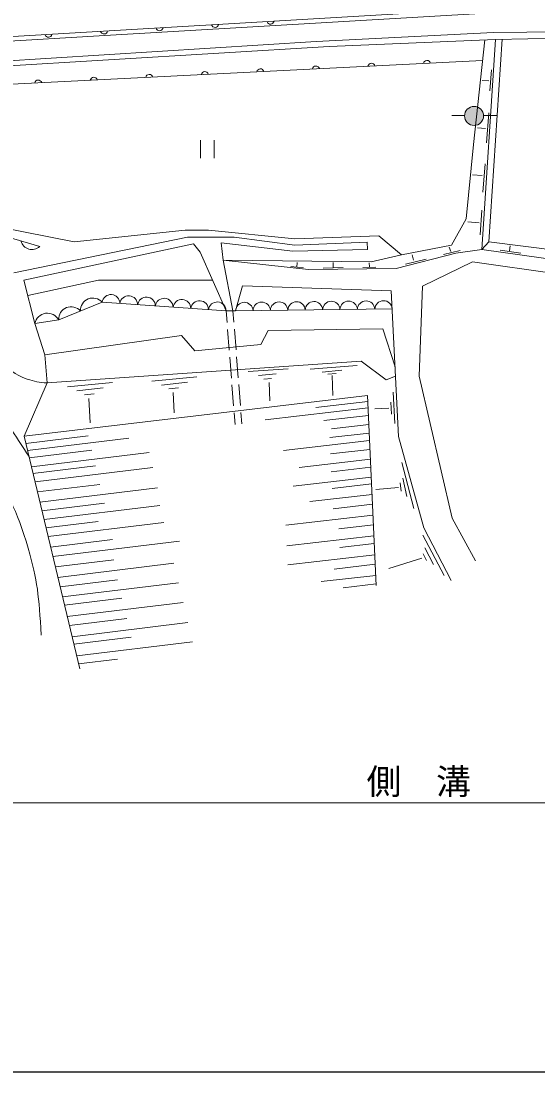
# Model space of a CAD drawing. Units: millimetres, scale not verified. Extents: x 40000 to 680000, y 20000 to 380000.
# Drawn here: x 314507 to 351624, y 205000 to 280499 of the extents above; entities that cross this region are included whole.
import ezdxf
from ezdxf.enums import TextEntityAlignment as Align

# ---------------------------------------------------------------- set-up
doc = ezdxf.new("R2010")
doc.units = ezdxf.units.MM
doc.header["$LTSCALE"] = 1000
for name, color, linetype, lineweight in [('M-BGD', 7, 'Continuous', 13), ('M-STR-HTXT', 7, 'Continuous', 13), ('M-TTL-BAND', 7, 'Continuous', 25)]:
    doc.layers.add(name, color=color, linetype=linetype, lineweight=lineweight)
doc.styles.add('ＭＳ ゴシック', font='')
doc.styles.get('ＭＳ ゴシック').set_extended_font_data('MS Gothic')

msp = doc.modelspace()

# ---------------------------------------------------------------- hatches: boundary and pattern name
at = {"layer": 'M-BGD'}
msp.add_hatch(color=256, dxfattribs=at).paths.add_polyline_path([(347778, 273680, 0.97359), (346413, 273717, 0.01338), (346412, 273680, 1)])

# ---------------------------------------------------------------- linework, layer by layer
for p, q in [((348376, 281083), (320120, 279444)), ((320120, 279444), (296173, 277967)), ((335738, 279029), (348496, 279672)), ((374211, 279984), (348496, 279672)), ((369324, 279585), (348647, 279180)), ((304581, 277077), (335738, 279029)), ((336675, 278671), (304860, 276738)), ((348647, 279180), (336675, 278671)), ((347864, 279146), (347054, 271640)), ((348647, 279180), (347658, 264097)), ((348163, 264638), (349120, 279189)), ((347704, 277668), (307872, 275664)), ((348358, 276983), (348234, 275495)), ((348158, 276204), (347691, 276233)), ((345499, 273716), (346413, 273717)), ((347792, 273716), (348706, 273717)), ((348164, 273911), (347992, 271755)), ((347909, 272783), (347342, 272824)), ((327417, 271940), (327417, 270640)), ((328392, 270640), (328392, 271940)), ((347054, 271640), (346535, 266283)), ((347893, 270230), (347733, 268201)), ((347671, 269406), (346989, 269450)), ((347653, 266907), (347526, 265146)), ((318337, 264642), (311160, 266057)), ((346535, 266283), (345463, 264402)), ((347467, 266009), (346658, 266062)), ((326326, 265466), (318337, 264642)), ((328001, 265466), (326326, 265466)), ((334195, 264854), (328001, 265466)), ((340235, 265067), (334195, 264854)), ((341883, 263693), (340235, 265067)), ((326483, 264980), (313998, 262420)), ((326922, 264492), (314706, 261881)), ((329851, 264973), (326483, 264980)), ((327401, 263894), (326922, 264492)), ((334058, 263969), (328894, 264561)), ((328894, 264561), (329040, 263325)), ((334197, 264402), (329851, 264973)), ((339401, 264621), (334197, 264402)), ((339401, 264621), (339428, 264076)), ((345463, 264402), (341883, 263693)), ((345425, 263945), (345307, 264258)), ((347658, 264097), (348163, 264638)), ((353534, 263963), (348163, 264638)), ((349641, 263991), (349696, 264357)), ((329260, 259672), (327401, 263894)), ((339428, 264076), (334058, 263969)), ((341883, 263693), (339684, 263199)), ((345785, 263817), (341491, 262727)), ((342749, 263313), (342636, 263703)), ((344893, 263721), (346104, 264016)), ((347658, 264097), (345785, 263817)), ((347658, 264097), (353521, 263272)), ((348979, 264027), (350472, 263818)), ((329040, 263325), (329749, 259681)), ((339684, 263199), (329040, 263325)), ((329040, 263325), (335187, 262645)), ((334825, 262777), (333927, 262869)), ((334343, 262826), (334368, 263150)), ((337679, 262787), (336245, 262755)), ((336970, 262771), (336962, 263145)), ((340038, 262810), (339089, 262791)), ((339565, 262842), (339554, 263129)), ((342164, 263041), (343641, 263402)), ((343376, 261451), (346980, 263206)), ((346980, 263206), (353061, 262329)), ((335187, 262645), (341491, 262727)), ((314706, 261881), (315504, 258777)), ((314989, 260779), (320090, 261881)), ((320090, 261881), (328283, 261891)), ((330435, 261465), (329946, 259684)), ((341142, 261107), (330435, 261465)), ((343152, 254991), (343376, 261451)), ((341670, 250649), (341142, 261107)), ((341207, 259815), (329946, 259684)), ((329260, 259672), (329946, 259684)), ((329260, 259672), (329326, 258838)), ((329749, 259681), (329814, 258861)), ((315504, 258777), (316222, 256507)), ((329366, 258339), (329485, 256844)), ((329854, 258363), (329973, 256868)), ((332298, 258265), (331753, 257262)), ((340523, 258385), (332298, 258265)), ((341417, 255662), (340523, 258385)), ((326064, 257913), (316222, 256507)), ((327021, 256810), (326064, 257913)), ((331753, 257262), (327021, 256810)), ((316222, 256507), (316401, 254503)), ((316401, 254503), (338987, 256060)), ((329524, 256346), (329643, 254850)), ((330013, 256369), (330131, 254874)), ((338987, 256060), (340781, 254714)), ((330848, 255319), (333733, 255505)), ((335301, 255478), (338678, 255744)), ((336171, 255283), (337583, 255425)), ((336579, 255130), (337175, 255189)), ((316401, 254503), (314726, 250675)), ((317855, 254215), (321085, 254521)), ((323930, 254634), (327160, 254940)), ((324607, 254342), (326495, 254554)), ((331593, 255040), (332855, 255146)), ((331965, 254760), (332523, 254814)), ((332350, 254521), (332403, 253205)), ((336886, 255035), (336939, 253588)), ((340781, 254714), (341451, 254984)), ((345529, 244793), (343152, 254991)), ((318533, 253923), (320420, 254136)), ((319065, 253657), (319769, 253724)), ((325139, 254076), (325844, 254142)), ((325458, 253810), (325536, 252344)), ((329683, 254352), (329802, 252857)), ((330171, 254376), (330290, 252880)), ((341287, 253836), (341394, 251585)), ((314726, 250675), (339430, 253606)), ((319384, 253391), (319477, 251637)), ((339450, 253168), (335719, 252742)), ((339430, 253606), (340058, 239953)), ((341110, 253115), (341157, 252259)), ((329841, 252358), (329908, 251524)), ((330330, 252382), (330395, 251563)), ((339472, 252705), (332080, 251861)), ((339496, 252170), (336301, 251805)), ((340962, 252678), (339970, 252637)), ((339526, 251517), (336837, 251210)), ((314726, 250675), (318740, 233952)), ((314850, 250158), (319349, 250705)), ((339555, 250896), (336715, 250572)), ((314972, 249651), (322252, 250535)), ((339580, 250358), (333399, 249652)), ((343491, 244102), (341670, 250649)), ((315097, 249131), (319596, 249677)), ((315253, 248481), (323721, 249510)), ((339609, 249720), (336769, 249395)), ((315369, 247999), (319868, 248545)), ((315515, 247390), (323982, 248419)), ((339642, 249013), (334517, 248427)), ((339668, 248438), (336828, 248114)), ((341911, 248780), (342775, 245470)), ((339701, 247728), (334094, 247087)), ((341964, 247663), (342257, 246334)), ((315688, 246666), (320187, 247212)), ((315863, 245939), (324331, 246967)), ((339723, 247251), (336882, 246927)), ((341672, 246985), (340023, 246852)), ((341778, 247331), (341844, 246719)), ((339758, 246491), (335281, 245980)), ((316013, 245315), (320512, 245861)), ((316165, 244679), (324501, 245691)), ((339790, 245782), (336950, 245457)), ((339826, 245000), (333564, 244284)), ((347204, 241712), (345529, 244793)), ((316305, 244095), (320067, 244552)), ((316457, 243465), (324792, 244477)), ((339858, 244306), (337379, 244022)), ((345445, 240301), (343491, 244102)), ((316639, 242707), (321081, 243247)), ((316803, 242023), (325917, 243130)), ((339895, 243506), (333633, 242791)), ((343412, 243562), (344937, 240664)), ((339920, 242961), (337441, 242677)), ((343554, 242649), (344175, 241462)), ((316979, 241290), (321173, 241799)), ((339957, 242160), (333695, 241444)), ((343342, 241905), (340967, 241178)), ((343439, 242224), (343669, 241736)), ((317160, 240533), (325496, 241545)), ((339989, 241470), (337045, 241133)), ((317325, 239848), (321454, 240349)), ((317498, 239126), (325833, 240139)), ((340025, 240674), (336108, 240226)), ((340053, 240064), (337676, 239792)), ((317642, 238525), (321772, 239027)), ((317835, 237722), (326170, 238735)), ((317990, 237077), (322119, 237578)), ((318184, 236267), (326519, 237280)), ((318311, 235741), (322440, 236242)), ((318514, 234892), (326850, 235904)), ((318652, 234317), (321449, 234657))]:
    msp.add_line(p, q, dxfattribs=at)
for points in [[(73343, 284263), (76895, 283323), (85039, 275480), (96501, 271216), (118246, 274340), (128143, 272974), (136378, 272057), (146158, 271090), (161202, 270223), (183812, 270223), (198995, 271020), (221546, 270163), (237009, 269565), (258273, 271598), (277619, 274340), (296196, 278173), (306955, 278970), (348189, 281402), (395074, 282462), (473838, 285029), (552536, 287458), (575606, 288381)], [(307240, 276882), (308525, 268042), (310469, 265889), (315853, 264304)], [(329260, 259672), (320349, 260292), (317219, 259036), (315504, 258777)]]:
    msp.add_lwpolyline(points, dxfattribs=at)
msp.add_circle((347095, 273680), 683, dxfattribs=at)
for centre, radius, start, end in [((328464, 280295), 256, 196.05659, 350.69582), ((332457, 280530), 256, 196.05659, 350.69582), ((316485, 279588), 256, 196.05659, 350.69582), ((320478, 279824), 256, 196.05659, 350.69582), ((324471, 280059), 256, 196.05659, 350.69582), ((335722, 277009), 256, 15.55961, 170.19884), ((339717, 277210), 256, 15.55961, 170.19884), ((343712, 277411), 256, 15.55961, 170.19884), ((319742, 276205), 256, 15.55961, 170.19884), ((323737, 276406), 256, 15.55961, 170.19884), ((327732, 276607), 256, 15.55961, 170.19884), ((331727, 276808), 256, 15.55961, 170.19884), ((315748, 276004), 256, 15.55961, 170.19884), ((315297, 264900), 815, 194.20869, 312.97777), ((319675, 259707), 893, 40.99804, 182.73056), ((320983, 260209), 639, 359.53637, 172.4998), ((322256, 260120), 639, 359.53637, 172.4998), ((323529, 260032), 639, 359.53637, 172.4998), ((324802, 259943), 639, 359.53637, 172.4998), ((326075, 259854), 639, 359.53637, 172.4998), ((318110, 259079), 893, 40.99804, 182.73056), ((327348, 259766), 639, 359.53637, 172.4998), ((328621, 259677), 639, 359.53637, 172.4998), ((330572, 259665), 626, 3.06058, 178.26613), ((331823, 259680), 626, 3.06058, 178.26613), ((333075, 259694), 626, 3.06058, 178.26613), ((334326, 259709), 626, 3.06058, 178.26613), ((335577, 259723), 626, 3.06058, 178.26613), ((336828, 259738), 626, 3.06058, 178.26613), ((338079, 259752), 626, 3.06058, 178.26613), ((339331, 259767), 626, 3.06058, 178.26613), ((340582, 259781), 626, 3.06058, 178.26613), ((316410, 258584), 927, 29.23259, 167.95923)]:
    msp.add_arc(centre, radius, start, end, dxfattribs=at)
for points, knots in [([(70362, 274215), (74228, 271887), (75510, 271004), (79139, 269706), (81804, 268752), (83418, 268608), (86137, 267821), (90609, 266527), (92955, 265217), (97510, 264255), (102188, 263267), (104944, 263626), (109690, 263044), (113457, 262582), (115524, 261915), (119313, 261698), (121386, 261579), (122552, 261736), (124629, 261765), (128230, 261815), (130251, 262072), (133848, 261900), (136542, 261771), (138122, 261912), (140712, 261159), (142028, 260777), (142607, 260098), (143942, 259791), (144866, 259579), (145419, 259716), (146365, 259657), (148346, 259533), (149454, 259440), (151434, 259298), (153607, 259141), (154826, 259074), (156997, 258894), (159751, 258666), (161281, 258386), (164040, 258221), (165703, 258121), (166637, 258112), (168302, 258042), (174821, 257765), (178466, 257305), (184991, 257324), (187726, 257332), (189258, 257430), (191989, 257593), (193674, 257693), (194610, 257871), (196296, 257952), (199184, 258090), (200809, 258028), (203698, 257907), (205953, 257812), (207207, 257596), (209441, 257279), (213463, 256709), (215679, 256160), (219669, 255395), (223066, 254743), (224914, 254065), (228342, 253608), (233881, 252868), (237021, 252470), (242609, 252531), (247384, 252583), (250030, 253194), (254789, 253608), (258468, 253927), (260559, 253855), (264210, 254415), (267216, 254876), (268828, 255517), (271814, 256097), (275788, 256870), (278004, 257489), (282042, 257780), (286106, 258073), (288411, 258030), (292473, 257713), (296390, 257406), (298764, 257708), (302432, 256299), (305399, 255160), (307056, 254297), (309498, 252262), (310677, 251279), (311081, 250452), (311920, 249166), (313463, 246803), (314237, 245351), (315016, 242639), (315698, 240263), (315798, 239205), (315958, 236381)], [0, 0, 0, 0, 1, 1, 1, 2, 2, 2, 3, 3, 3, 4, 4, 4, 5, 5, 5, 6, 6, 6, 7, 7, 7, 8, 8, 8, 9, 9, 9, 10, 10, 10, 11, 11, 11, 12, 12, 12, 13, 13, 13, 14, 14, 14, 15, 15, 15, 16, 16, 16, 17, 17, 17, 18, 18, 18, 19, 19, 19, 20, 20, 20, 21, 21, 21, 22, 22, 22, 23, 23, 23, 24, 24, 24, 25, 25, 25, 26, 26, 26, 27, 27, 27, 28, 28, 28, 29, 29, 29, 30, 30, 30, 31, 31, 31, 32, 32, 32, 32]), ([(316401, 254503), (315764, 254539), (315498, 254596), (314950, 254777), (314041, 255079), (313619, 255502), (312931, 256168), (311314, 257733), (310894, 259074), (309208, 260565), (306710, 262774), (304772, 263383), (301626, 264490), (297814, 265831), (295423, 265687), (291398, 266038), (286920, 266428), (284380, 266255), (279890, 266038), (273670, 265737), (270163, 265581), (264009, 264625), (260058, 264011), (258676, 263768), (253953, 262715)], [0, 0, 0, 0, 1, 1, 1, 2, 2, 2, 3, 3, 3, 4, 4, 4, 5, 5, 5, 6, 6, 6, 7, 7, 7, 8, 8, 8, 8]), ([(253370, 258640), (255061, 258679), (255638, 258666), (257048, 258969), (258183, 259212), (258809, 259414), (259890, 259836), (261258, 260370), (261918, 260921), (263299, 261421), (264587, 261887), (265376, 261927), (266724, 262169), (268851, 262551), (270064, 262627), (272197, 262976), (275341, 263492), (277060, 264062), (280227, 264412), (281725, 264577), (282578, 264435), (284085, 264412), (286487, 264374), (287838, 264396), (290231, 264188), (292907, 263954), (294419, 263841), (297050, 263305), (299403, 262827), (300754, 262579), (302972, 261660), (304879, 260870), (305990, 260421), (307638, 259178), (308905, 258222), (309380, 257413), (310389, 256187), (311907, 254344), (312514, 253126), (313829, 251133), (314355, 250336), (314606, 249956), (315072, 249234)], [0, 0, 0, 0, 1, 1, 1, 2, 2, 2, 3, 3, 3, 4, 4, 4, 5, 5, 5, 6, 6, 6, 7, 7, 7, 8, 8, 8, 9, 9, 9, 10, 10, 10, 11, 11, 11, 12, 12, 12, 13, 13, 13, 14, 14, 14, 14])]:
    msp.add_open_spline(points, degree=3, knots=knots, dxfattribs=at)
at = {"layer": 'M-STR-HTXT'}
msp.add_line((73270, 224324), (577650, 224324), dxfattribs=at)
at = {"layer": 'M-TTL-BAND'}
msp.add_line((40000, 205000), (579000, 205000), dxfattribs=at)

# ---------------------------------------------------------------- texts
at = {"layer": 'M-STR-HTXT', "style": 'ＭＳ ゴシック'}
msp.add_text('側\u3000溝\u3000\u3000\u3000L=500.0', height=1833, dxfattribs=at).set_placement((339363, 224401), align=Align.BOTTOM_LEFT)

doc.saveas('drawing.dxf')
